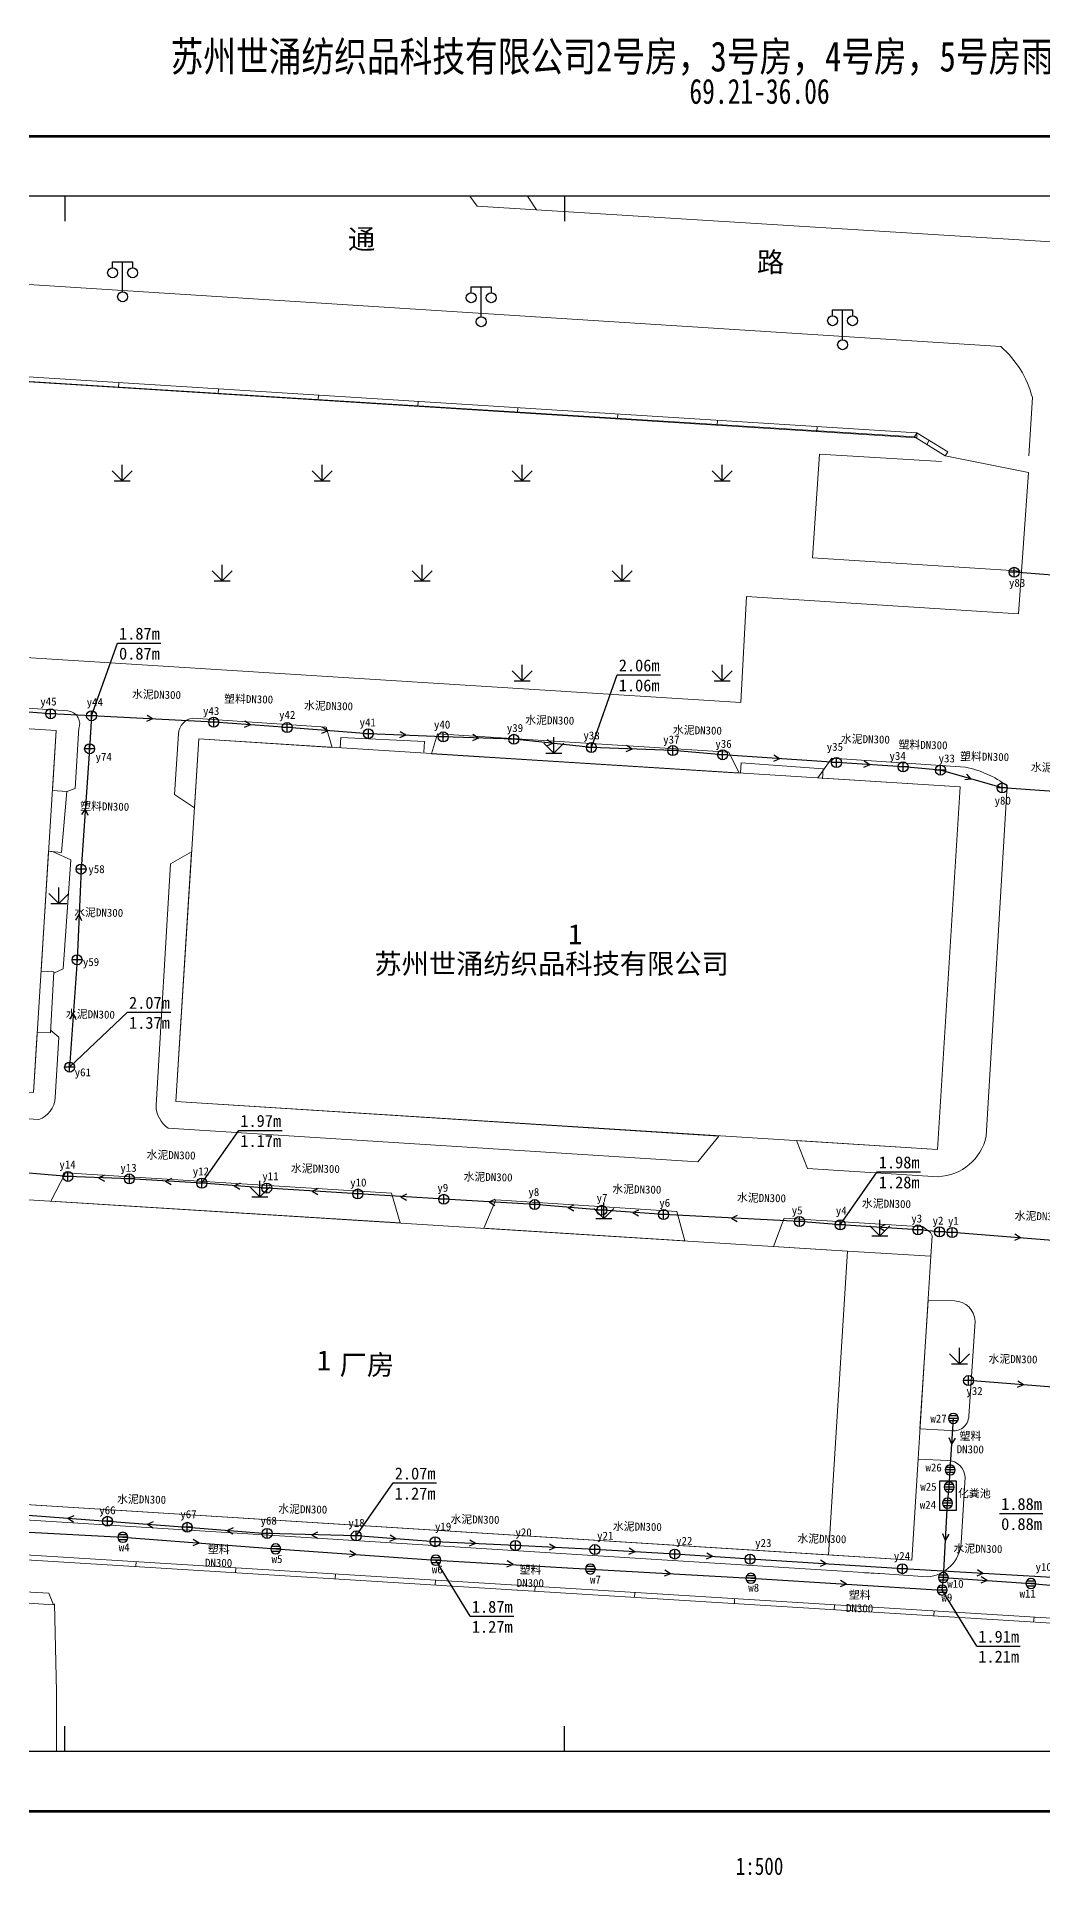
# Model space of a CAD drawing. Extents: x 36054 to 36381, y 69196 to 69387.
# Drawn here: x 36147.2 to 36247.8, y 69199.4 to 69383.3 of the extents above; entities that cross this region are included whole.
import ezdxf
from ezdxf.enums import TextEntityAlignment as Align

# ---------------------------------------------------------------- set-up
doc = ezdxf.new("R2010")
doc.units = 0
doc.header["$LTSCALE"] = 0.5
doc.layers.get('0').update_dxf_attribs({"linetype": 'CONTINUOUS'})
for name, color, linetype in [('DX', 251, 'CONTINUOUS'), ('TK', 7, 'CONTINUOUS'), ('WS', 1, 'CONTINUOUS'), ('WSZDH', 246, 'CONTINUOUS'), ('WSZJ', 6, 'CONTINUOUS'), ('YS', 5, 'CONTINUOUS'), ('YSZDH', 160, 'CONTINUOUS'), ('YSZJ', 180, 'CONTINUOUS')]:
    doc.layers.add(name, color=color, linetype=linetype)
doc.styles.add('宋体', font='')
doc.styles.add('等线体', font='simhei.ttf')
doc.styles.get('宋体').set_extended_font_data('SimSun')

# ---------------------------------------------------------------- blocks, each defined once
blk = doc.blocks.new('953011')
for p, q in [((-1, 1), (0, 0)), ((-0.8, 0), (0.8, 0)), ((0, 0), (0, 1.6)), ((0, 0), (1, 1))]:
    blk.add_line(p, q)
blk = doc.blocks.new('352101')
for p, q in [((-1, 2.9), (-1, 3.5)), ((-1, 3.5), (1, 3.5)), ((0, 0.5), (0, 3.5)), ((1, 3.5), (1, 2.9))]:
    blk.add_line(p, q)
for centre in [(-1, 2.4), (1, 2.4), (0, 0)]:
    blk.add_circle(centre, 0.5)
blk = doc.blocks.new('A$C697D6A6E')
at = {"linetype": 'Continuous'}
for p, q in [((2, 1), (0, 1)), ((1, 0), (1, 2))]:
    blk.add_line(p, q, dxfattribs=at)
blk.add_circle((1, 1), 1)
blk = doc.blocks.new('YSJ')
at = {"linetype": 'Continuous'}
blk.add_blockref('A$C697D6A6E', (-1, -1), dxfattribs=at)
blk = doc.blocks.new('PSYJ')
at = {"linetype": 'Continuous'}
for p, q in [((0.87, 0.5), (-0.87, 0.5)), ((1, 0), (-1, 0)), ((0.87, -0.5), (-0.87, -0.5))]:
    blk.add_line(p, q, dxfattribs=at)
at = {"linetype": 'Continuous', "flags": 128}
blk.add_lwpolyline([(-1, 0, 1), (1, 0, 1), (-1, 0, 1.572674)], format="xyb", dxfattribs=at)
blk = doc.blocks.new('新块1')
at = {"layer": 'YS', "linetype": 'Continuous'}
for q in [(31357.87, 73630.72), (31358.74, 73630.74)]:
    blk.add_line((31358.33, 73629.91, 2.48), q, dxfattribs=at)
blk = doc.blocks.new('新块')
at = {"layer": 'WS', "linetype": 'Continuous'}
for q in [(28733.01, 66304.67, 2.88), (28733, 66303.77, 2.88)]:
    blk.add_line((28732.11, 66304.24, 2.88), q, dxfattribs=at)

msp = doc.modelspace()

# ---------------------------------------------------------------- linework, layer by layer
at = {"layer": 'DX', "color": 8, "linetype": 'Continuous', "lineweight": 18}
for p, q in [((36155.41, 69348.72), (36155.38, 69348.22)), ((36165.39, 69348.09), (36165.36, 69347.59)), ((36175.37, 69347.46), (36175.34, 69346.96)), ((36185.35, 69346.83), (36185.32, 69346.33)), ((36195.33, 69346.2), (36195.3, 69345.7)), ((36205.31, 69345.57), (36205.28, 69345.07)), ((36215.29, 69344.94), (36215.26, 69344.45)), ((36225.27, 69344.32), (36225.24, 69343.82)), ((36235.25, 69343.69), (36234.99, 69343.26)), ((36235.25, 69343.69), (36235.22, 69343.19)), ((36236.48, 69342.93), (36236.22, 69342.5)), ((36238.34, 69341.79), (36238.07, 69341.37)), ((36157.1, 69230.3), (36157.13, 69230.8)), ((36167.08, 69229.68), (36167.11, 69230.18)), ((36177.06, 69229.07), (36177.09, 69229.57)), ((36187.04, 69228.45), (36187.07, 69228.95)), ((36197.02, 69227.84), (36197.05, 69228.34)), ((36207, 69227.22), (36207.03, 69227.72)), ((36216.98, 69226.61), (36217.01, 69227.11)), ((36226.96, 69225.99), (36226.99, 69226.49)), ((36236.94, 69225.38), (36236.97, 69225.88)), ((36246.92, 69224.76), (36246.96, 69225.26))]:
    msp.add_line(p, q, dxfattribs=at)
at = {"layer": 'DX', "color": 8, "linetype": 'Continuous', "lineweight": 18, "flags": 128}
for points in [[(36190.52, 69367.33), (36191.27, 69366.35), (36351.21, 69356.4)], [(36196.29, 69367.33), (36197.18, 69365.98)], [(36235.25, 69343.69), (36063.75, 69354.49)], [(36235.22, 69343.19), (36063.75, 69353.99)], [(36110, 69323.47), (36217.62, 69316.72), (36218.21, 69327.32), (36245.4, 69325.56), (36246.41, 69339.7), (36238.07, 69341.37), (36234.99, 69343.26), (36063.75, 69353.99)], [(36246.79, 69347.2), (36246.44, 69341.38)], [(36238.07, 69341.37), (36234.99, 69343.26)], [(36238.34, 69341.79), (36235.25, 69343.69)], [(36237.7, 69340.82), (36225.51, 69341.55), (36224.79, 69331.17), (36245.73, 69329.85)], [(36246.41, 69339.7), (36245.4, 69325.56)], [(36245.4, 69325.56), (36218.21, 69327.32), (36217.62, 69316.72)], [(36217.62, 69316.72), (36110, 69323.47)], [(36186.68, 69311.59), (36187.3, 69313.58), (36216.44, 69311.74), (36217.46, 69309.65)], [(36148.76, 69307.92), (36150.2, 69307.81), (36149.66, 69301.71), (36148.38, 69301.83)], [(36148.38, 69301.83), (36148.84, 69301.78), (36150.62, 69300.99), (36149.83, 69290.06), (36148.9, 69289.64)], [(36063.75, 69293.03), (36075.8, 69235.81), (36315.15, 69221.06)], [(36063.75, 69290.61), (36075.39, 69235.33), (36315.12, 69220.56)], [(36147.63, 69289.83), (36148.91, 69289.76), (36148.59, 69283.66), (36147.25, 69283.71)], [(36237.38, 69269.29), (36224.3, 69270.1), (36223.21, 69272.9)], [(36148.62, 69266.85), (36150.06, 69269.67), (36182.67, 69267.64)], [(36232.03, 69229.57), (36122.05, 69236.47), (36121.29, 69236.76), (36120.88, 69236.99), (36120.59, 69237.24), (36120.44, 69237.4), (36120.34, 69237.56), (36120.27, 69237.67), (36120.22, 69237.82), (36120.18, 69237.99), (36120.14, 69238.3), (36120.13, 69238.65), (36120.16, 69239.16), (36122.06, 69268.52)], [(36183.55, 69264.66), (36182.67, 69267.64)], [(36191.93, 69264.14), (36193.11, 69266.98)], [(36193.11, 69266.96), (36211.24, 69265.82)], [(36211.24, 69265.82), (36212.04, 69262.88)], [(36221.96, 69265.15), (36220.9, 69262.32)], [(36221.96, 69265.15), (36230, 69264.64), (36235.84, 69264.28)], [(36235.79, 69264.32), (36236.61, 69263.71), (36236.78, 69263.36), (36236.64, 69261.33)], [(36148.42, 69227.66), (36128.74, 69228.73), (36090.65, 69231.34), (36084.14, 69231.49), (36082.63, 69231.42), (36080.89, 69230.5), (36079.9, 69228.44), (36079.52, 69226.31), (36082.55, 69211.83)], [(36084.19, 69211.83), (36084.15, 69212.01), (36081.21, 69227.35), (36081.44, 69229.1), (36082.58, 69229.94), (36084.77, 69230.47), (36090.9, 69230.17), (36103.1, 69229.17), (36134.97, 69227.41), (36148.88, 69226.48), (36148.42, 69227.66), (36128.74, 69228.73), (36090.65, 69231.34), (36084.14, 69231.49), (36082.63, 69231.42), (36080.89, 69230.5), (36079.9, 69228.44), (36079.52, 69226.31), (36082.55, 69211.83)], [(36084.19, 69211.83), (36084.15, 69212.01), (36081.21, 69227.35), (36081.44, 69229.1), (36082.58, 69229.94), (36084.77, 69230.47), (36090.9, 69230.17), (36103.1, 69229.17), (36134.97, 69227.41), (36148.88, 69226.48)], [(36232.03, 69229.57), (36230, 69229.69)], [(36149.16, 69211.83), (36149.19, 69217.82), (36148.96, 69226.59)]]:
    msp.add_lwpolyline(points, dxfattribs=at)
for points in [[(36246.79, 69347.2, 0.154419), (36243.63, 69352.3), (36063.75, 69363.77)], [(36148.6, 69283.92), (36149.42, 69283.24), (36149.05, 69277.2, -0.30218), (36147.39, 69275), (36124.25, 69276.46, -0.264804), (36122.69, 69279.37), (36125.06, 69315.38, -0.211544), (36127.09, 69317.42), (36150.31, 69315.86, -0.495833), (36151.42, 69314.17), (36151.05, 69308.1), (36150.2, 69307.81)], [(36162.97, 69306.17), (36160.97, 69307.51), (36161.38, 69313.59, -0.347258), (36162.8, 69315.15), (36176.16, 69314.25), (36176.75, 69312.22)], [(36225.32, 69309.16), (36226.73, 69311.13), (36240.1, 69310.25, -0.105496), (36244.26, 69308.4), (36242.18, 69273.33, -0.33866), (36237.38, 69269.29, 1.48629)], [(36215.42, 69273.35), (36213.33, 69270.77), (36160.35, 69274.13, -0.239958), (36159.13, 69276.43), (36160.57, 69300.57), (36162.69, 69301.76)], [(36236.36, 69256.91), (36239, 69256.87, -0.398937), (36241.06, 69254.85), (36240.44, 69245.33, -0.457269), (36238.56, 69243.9), (36235.55, 69244.09)], [(36235.36, 69241.03), (36238.35, 69240.91, -0.380072), (36240.06, 69239.25), (36239.66, 69232.69, -0.377543), (36236.28, 69229.28), (36232.03, 69229.57)]]:
    msp.add_lwpolyline(points, format="xyb", dxfattribs=at)
for points in [[(36149.42, 69283.24), (36148.6, 69283.92), (36148.59, 69283.66), (36147.25, 69283.71), (36146.88, 69277.71), (36124.59, 69279.1), (36126.84, 69315.31), (36149.13, 69313.92), (36148.76, 69307.92), (36150.2, 69307.81), (36151.05, 69308.1), (36151.42, 69314.17, 0.495833), (36150.31, 69315.86), (36127.09, 69317.42, 0.211544), (36125.06, 69315.38), (36122.69, 69279.37, 0.264804), (36124.25, 69276.46), (36147.39, 69275, 0.30218), (36149.05, 69277.2)], [(36162.97, 69306.17), (36160.97, 69307.51), (36161.38, 69313.59, -0.347258), (36162.8, 69315.15), (36176.16, 69314.25), (36176.75, 69312.22), (36163.4, 69313.06)], [(36225.32, 69309.16), (36226.73, 69311.13), (36240.1, 69310.25, -0.105496), (36244.26, 69308.4), (36242.18, 69273.33, -0.33866), (36237.38, 69269.29), (36224.3, 69270.1), (36223.21, 69272.9), (36237.29, 69272.02), (36239.58, 69308.26)], [(36162.69, 69301.76), (36160.57, 69300.57), (36159.13, 69276.43, 0.239958), (36160.35, 69274.13), (36213.33, 69270.77), (36215.42, 69273.35), (36161.11, 69276.82)], [(36122.06, 69268.52), (36120.16, 69239.16), (36120.13, 69238.65), (36120.14, 69238.3), (36120.18, 69237.99), (36120.22, 69237.82), (36120.27, 69237.67), (36120.34, 69237.56), (36120.44, 69237.4), (36120.59, 69237.24), (36120.88, 69236.99), (36121.29, 69236.76), (36122.05, 69236.47), (36232.03, 69229.57), (36236.28, 69229.28, 0.377543), (36239.66, 69232.69), (36240.06, 69239.25, 0.380072), (36238.35, 69240.91), (36235.36, 69241.03), (36234.73, 69230.95), (36122.14, 69238.01), (36124.01, 69268.39)], [(36241.06, 69254.85, 0.398937), (36239, 69256.87), (36236.36, 69256.91), (36235.55, 69244.09), (36238.56, 69243.9, 0.457269), (36240.44, 69245.33)]]:
    msp.add_lwpolyline(points, format="xyb", close=True, dxfattribs=at)
for points in [[(36146.88, 69277.71), (36124.59, 69279.1), (36126.84, 69315.31), (36149.13, 69313.92)], [(36186.68, 69311.59), (36187.3, 69313.58), (36216.44, 69311.74), (36217.46, 69309.65)], [(36237.29, 69272.02), (36161.11, 69276.82), (36163.4, 69313.06), (36239.58, 69308.26)], [(36150.62, 69300.99), (36148.84, 69301.78), (36148.38, 69301.83), (36147.63, 69289.83), (36148.91, 69289.76), (36148.9, 69289.64), (36149.83, 69290.06)], [(36182.67, 69267.64), (36150.06, 69269.67), (36148.62, 69266.85), (36183.55, 69264.66)], [(36228.31, 69261.85), (36124.01, 69268.39), (36122.14, 69238.01), (36226.4, 69231.47)], [(36211.24, 69265.82), (36193.11, 69266.96), (36191.93, 69264.13), (36212.04, 69262.87)], [(36236.61, 69263.71), (36235.84, 69264.28), (36230, 69264.64), (36221.96, 69265.15), (36220.9, 69262.32), (36228.31, 69261.85), (36236.64, 69261.33), (36236.78, 69263.36)], [(36228.31, 69261.85), (36226.4, 69231.47), (36234.73, 69230.95), (36236.64, 69261.33)]]:
    msp.add_lwpolyline(points, close=True, dxfattribs=at)
for points, elevation in [([(36177.56, 69312.17), (36177.61, 69313.22), (36185.97, 69312.8), (36185.92, 69311.75)], 7.04), ([(36217.59, 69309.69), (36217.67, 69310.67), (36225.87, 69310.06), (36225.8, 69309.07)], 7.07)]:
    msp.add_lwpolyline(points, dxfattribs=dict(at, elevation=elevation))
at = {"layer": 'TK', "linetype": 'Continuous'}
for p, q in [((36150, 69367.33), (36150, 69364.83)), ((36200, 69367.33), (36200, 69364.83)), ((36150, 69211.83), (36150, 69214.33)), ((36200, 69211.83), (36200, 69214.33))]:
    msp.add_line(p, q, dxfattribs=at)
at = {"layer": 'TK', "linetype": 'Continuous', "flags": 128}
msp.add_lwpolyline([(36057.75, 69205.83, 0.25, 0.25, 0), (36381.25, 69205.83, 0.25, 0.25, 0), (36381.25, 69373.33, 0.25, 0.25, 0), (36057.75, 69373.33, 0.25, 0.25, 0)], format="xyseb", close=True, dxfattribs=at)
msp.add_lwpolyline([(36063.75, 69211.83), (36375.25, 69211.83), (36375.25, 69367.33), (36063.75, 69367.33)], close=True, dxfattribs=at)
at = {"layer": 'WS', "linetype": 'Continuous'}
for p, q in [((36238.57, 69239.96), (36238.89, 69245.12)), ((36238.47, 69238.25), (36238.57, 69239.96)), ((36238.31, 69236.64), (36238.47, 69238.25)), ((36237.89, 69229.2), (36238.31, 69236.64)), ((36137.49, 69234.2), (36155.81, 69233.23)), ((36155.81, 69233.23), (36171.1, 69232.07)), ((36171.1, 69232.07), (36187.12, 69230.94)), ((36187.12, 69230.94), (36202.58, 69230.06)), ((36202.58, 69230.06), (36218.64, 69229.13)), ((36218.64, 69229.13), (36237.77, 69227.96)), ((36237.77, 69227.96), (36237.89, 69229.2)), ((36237.89, 69229.2), (36246.65, 69228.61)), ((36246.65, 69228.61), (36258.08, 69227.67))]:
    msp.add_line(p, q, dxfattribs=at)
at = {"layer": 'WSZJ', "linetype": 'Continuous'}
for p, q in [((36190.57, 69225.33, 2.14), (36187.12, 69230.94)), ((36241.23, 69222.34, 2.14), (36237.77, 69227.96)), ((36190.57, 69225.33, 2.14), (36194.91, 69225.33, 2.14)), ((36241.23, 69222.34, 2.14), (36245.56, 69222.34, 2.14))]:
    msp.add_line(p, q, dxfattribs=at)
msp.add_lwpolyline([(36237.52, 69238.89), (36239.16, 69238.89), (36239.16, 69235.9), (36237.52, 69235.9)], close=True, dxfattribs=at)
at = {"layer": 'YS', "linetype": 'Continuous'}
for p, q in [((36256.34, 69328.88), (36244.98, 69329.73)), ((36148.59, 69315.58), (36140.78, 69316.17)), ((36152.68, 69315.38), (36148.59, 69315.58)), ((36152.68, 69315.38), (36152.49, 69312.08)), ((36164.9, 69314.74), (36152.68, 69315.38)), ((36172.25, 69314.2), (36164.9, 69314.74)), ((36180.37, 69313.59), (36172.25, 69314.2)), ((36187.86, 69313.27), (36180.37, 69313.59)), ((36152.49, 69312.08), (36151.63, 69300.05)), ((36194.93, 69313.03), (36187.86, 69313.27)), ((36202.68, 69312.2), (36194.93, 69313.03)), ((36210.83, 69311.9), (36202.68, 69312.2)), ((36215.81, 69311.48), (36210.83, 69311.9)), ((36227.2, 69310.7), (36215.81, 69311.48)), ((36233.86, 69310.27), (36227.2, 69310.7)), ((36237.6, 69309.95), (36233.86, 69310.27)), ((36243.78, 69308.16), (36237.6, 69309.95)), ((36255.06, 69307.4), (36243.78, 69308.16)), ((36151.63, 69300.05), (36151.23, 69290.98)), ((36151.23, 69290.98), (36150.49, 69280.25)), ((36150.32, 69269.32), (36137.98, 69270.33)), ((36156.46, 69269.07), (36150.32, 69269.32)), ((36163.71, 69268.64), (36156.46, 69269.07)), ((36170.21, 69268.15), (36163.71, 69268.64)), ((36179.31, 69267.56), (36170.21, 69268.15)), ((36187.91, 69267.03), (36179.31, 69267.56)), ((36197.01, 69266.5), (36187.91, 69267.03)), ((36203.72, 69265.93), (36197.01, 69266.5)), ((36209.9, 69265.51), (36203.72, 69265.93)), ((36223.49, 69264.81), (36209.9, 69265.51)), ((36227.57, 69264.48), (36223.49, 69264.81)), ((36235.35, 69263.97), (36227.57, 69264.48)), ((36237.51, 69263.78), (36235.35, 69263.97)), ((36238.77, 69263.71), (36237.51, 69263.78)), ((36252.45, 69262.63), (36238.77, 69263.71)), ((36251.37, 69248.05), (36240.41, 69248.9)), ((36146.35, 69235.43), (36154.28, 69234.83)), ((36154.28, 69234.83), (36162.26, 69234.23)), ((36162.26, 69234.23), (36170.25, 69233.62)), ((36179.16, 69233.37), (36170.25, 69233.62)), ((36187.06, 69232.79), (36179.16, 69233.37)), ((36195.09, 69232.41), (36187.06, 69232.79)), ((36203.03, 69232), (36195.09, 69232.41)), ((36211.02, 69231.56), (36203.03, 69232)), ((36218.55, 69231.04), (36211.02, 69231.56)), ((36233.79, 69230.09), (36218.55, 69231.04)), ((36249.92, 69229.13), (36233.79, 69230.09))]:
    msp.add_line(p, q, dxfattribs=at)
at = {"layer": 'YSZJ', "linetype": 'Continuous'}
for p, q in [((36152.68, 69315.38), (36155.27, 69322.65, -4.67)), ((36155.27, 69322.65, -4.67), (36159.61, 69322.65, -4.67)), ((36202.68, 69312.2), (36205.27, 69319.47, -4.67)), ((36205.27, 69319.47, -4.67), (36209.6, 69319.47, -4.67)), ((36150.49, 69280.25), (36156.28, 69285.73, -4.67)), ((36156.28, 69285.73, -4.67), (36160.62, 69285.73, -4.67)), ((36163.71, 69268.64), (36167.41, 69273.92, -4.67)), ((36167.41, 69273.92, -4.67), (36171.75, 69273.92, -4.67)), ((36227.57, 69264.48), (36231.27, 69269.77, -4.67)), ((36231.27, 69269.77, -4.67), (36235.61, 69269.77, -4.67)), ((36179.16, 69233.37), (36182.86, 69238.66, -4.67)), ((36182.86, 69238.66, -4.67), (36187.2, 69238.66, -4.67)), ((36243.52, 69235.6, -4.67), (36247.85, 69235.6, -4.67))]:
    msp.add_line(p, q, dxfattribs=at)

# ---------------------------------------------------------------- block references
at = {"layer": 'DX', "color": 8, "linetype": 'Continuous', "lineweight": 18}
for name, p in [('352101', (36155.79, 69357.28)), ('352101', (36191.66, 69354.79)), ('352101', (36227.81, 69352.49)), ('953011', (36155.75, 69338.87)), ('953011', (36175.75, 69338.87)), ('953011', (36195.75, 69338.87)), ('953011', (36215.75, 69338.87)), ('953011', (36165.75, 69328.87)), ('953011', (36185.75, 69328.87)), ('953011', (36205.75, 69328.87)), ('953011', (36195.75, 69318.87)), ('953011', (36215.75, 69318.87)), ('953011', (36198.91, 69311.63)), ('953011', (36149.41, 69296.62)), ('953011', (36169.51, 69267.29)), ('953011', (36203.91, 69265.12)), ('953011', (36231.52, 69263.37)), ('953011', (36239.5, 69250.57))]:
    msp.add_blockref(name, p, dxfattribs=at)
at = {"layer": 'WS', "xscale": 0.5, "yscale": 0.5, "zscale": 0.5}
for p in [(36238.89, 69245.12), (36238.57, 69239.96), (36238.47, 69238.25), (36238.31, 69236.64), (36155.81, 69233.23), (36171.1, 69232.07), (36187.12, 69230.94), (36202.58, 69230.06), (36218.64, 69229.13), (36237.89, 69229.2), (36246.65, 69228.61), (36237.77, 69227.96)]:
    msp.add_blockref('PSYJ', p, dxfattribs=at)
at = {"layer": 'WS', "linetype": 'Continuous', "zscale": 0.6977162419094611}
for p, xscale, yscale, rotation in [((81333.51, 46693.3, -2.01), 0.6977162418270829, 0.6977162418754101, 86.86195180114484), ((59074.97, 114144.45, -2.01), 0.6977162418292889, 0.6977162418728535, 176.400737884917), ((81332.87, 46683.68, -2.01), 0.6977162418270829, 0.6977162418754097, 86.86195180114484), ((59090.62, 114143.3, -2.01), 0.6977162418292889, 0.6977162418728535, 176.400737884917), ((59106.36, 114142.3, -2.01), 0.6977162418292889, 0.6977162418728535, 176.400737884917), ((59122.12, 114141.39, -2.01), 0.6977162418292889, 0.697716241872854, 176.400737884917), ((59139.72, 114140.34, -2.01), 0.6977162418292889, 0.6977162418728535, 176.400737884917), ((59153.78, 114140.71, -2.01), 0.6977162418292889, 0.6977162418728535, 176.400737884917)]:
    msp.add_blockref('新块', p, dxfattribs=dict(at, xscale=xscale, yscale=yscale, rotation=rotation))
at = {"layer": 'YS', "color": 5, "xscale": 0.5, "yscale": 0.5, "zscale": 0.5}
for p in [(36244.98, 69329.73), (36148.59, 69315.58), (36152.68, 69315.38), (36164.9, 69314.74), (36172.25, 69314.2), (36180.37, 69313.59), (36187.86, 69313.27), (36194.93, 69313.03), (36152.49, 69312.08), (36202.68, 69312.2), (36210.83, 69311.9), (36215.81, 69311.48), (36227.2, 69310.7), (36233.86, 69310.27), (36237.6, 69309.95), (36243.78, 69308.16), (36151.63, 69300.05), (36151.23, 69290.98), (36150.49, 69280.25), (36150.32, 69269.32), (36156.46, 69269.07), (36163.71, 69268.64), (36170.21, 69268.15), (36179.31, 69267.56), (36187.91, 69267.03), (36197.01, 69266.5), (36203.72, 69265.93), (36209.9, 69265.51), (36223.49, 69264.81), (36227.57, 69264.48), (36235.35, 69263.97), (36237.51, 69263.78), (36238.77, 69263.71), (36240.41, 69248.9), (36154.28, 69234.83), (36162.26, 69234.23), (36170.25, 69233.62), (36179.16, 69233.37), (36187.06, 69232.79), (36195.09, 69232.41), (36203.03, 69232), (36211.02, 69231.56), (36218.55, 69231.04), (36233.79, 69230.09)]:
    msp.add_blockref('YSJ', p, dxfattribs=at)
at = {"layer": 'YS', "linetype": 'Continuous', "zscale": 0.7200000000000006}
for p, xscale, yscale, rotation in [((86400.5, 41102.09, -1.79), 0.7199999999244507, 0.7199999999402706, 83.75256550190986), ((86410.28, 41101.5, -1.79), 0.7199999999244507, 0.7199999999402706, 83.75256550190986), ((86418.02, 41100.92, -1.79), 0.7199999999244507, 0.7199999999402706, 83.75256550190986), ((86425.82, 41100.46, -1.79), 0.7199999999244507, 0.7199999999402706, 83.75256550190986), ((86433.1, 41100.18, -1.79), 0.7199999999244507, 0.7199999999402706, 83.75256550190986), ((86440.51, 41099.65, -1.79), 0.7199999999244507, 0.7199999999402706, 83.75256550190986), ((86448.46, 41099.08, -1.79), 0.7199999999244507, 0.7199999999402706, 83.75256550190986), ((86463.21, 41098.12, -1.79), 0.7199999999244507, 0.7199999999402706, 83.75256550190986), ((86472.24, 41097.52, -1.79), 0.7199999999244507, 0.7199999999402706, 83.75256550190986), ((77088.02, 28667.99, -1.79), 0.7199999999251199, 0.7199999999394437, 68.21375935121343), ((64930.69, 119225.9, -1.79), 0.7199999999270121, 0.7199999999414715, 173.1054108141705), ((64930.06, 119215.36, -1.79), 0.7199999999270121, 0.7199999999414715, 173.1054108141705), ((64929.49, 119205.46, -1.79), 0.7199999999270121, 0.7199999999414715, 173.1054108141705), ((-14591.96, 96565.9, -1.79), 0.7199999999291637, 0.7199999999427309, 264.7922327248967), ((-14585.26, 96565.56, -1.79), 0.7199999999291637, 0.7199999999427309, 264.7922327248967), ((-14578.39, 96565.1, -1.79), 0.7199999999291637, 0.7199999999427309, 264.7922327248967), ((-14570.59, 96564.56, -1.79), 0.7199999999291637, 0.7199999999427309, 264.7922327248967), ((-14561.73, 96564, -1.79), 0.7199999999291637, 0.7199999999427309, 264.7922327248967), ((-14552.89, 96563.47, -1.79), 0.7199999999291637, 0.7199999999427309, 264.7922327248967), ((-14544.99, 96562.92, -1.79), 0.7199999999291637, 0.7199999999427309, 264.7922327248967), ((-14538.54, 96562.42, -1.79), 0.7199999999291637, 0.7199999999427309, 264.7922327248967), ((-14528.65, 96561.86, -1.79), 0.7199999999291637, 0.7199999999427309, 264.7922327248967), ((-14513.89, 96560.93, -1.79), 0.7199999999291637, 0.7199999999427309, 264.7922327248967), ((86487.32, 41050.2, -1.79), 0.7199999999244507, 0.7199999999402635, 83.75256550190986), ((86487.6, 41035.5, -1.79), 0.7199999999244507, 0.7199999999402671, 83.75256550190986), ((-14595.03, 96531.84, -1.79), 0.7199999999291637, 0.7199999999427327, 264.7922327248967), ((-14587.08, 96531.24, -1.79), 0.7199999999291637, 0.7199999999427327, 264.7922327248967), ((-14579.09, 96530.63, -1.79), 0.7199999999291637, 0.7199999999427327, 264.7922327248967), ((-14570.65, 96530.2, -1.79), 0.7199999999291637, 0.7199999999427327, 264.7922327248967), ((86424.81, 41020.11, -1.79), 0.7199999999244507, 0.7199999999402662, 83.75256550190986), ((86432.78, 41019.63, -1.79), 0.7199999999244507, 0.7199999999402662, 83.75256550190986), ((86440.77, 41019.23, -1.79), 0.7199999999244507, 0.7199999999402662, 83.75256550190986), ((86448.73, 41018.81, -1.79), 0.7199999999244507, 0.7199999999402662, 83.75256550190986), ((86456.49, 41018.33, -1.79), 0.7199999999244507, 0.7199999999402662, 83.75256550190986), ((86467.88, 41017.6, -1.79), 0.7199999999244507, 0.7199999999402662, 83.75256550190986), ((86483.56, 41016.64, -1.79), 0.7199999999244507, 0.7199999999402661, 83.75256550190986)]:
    msp.add_blockref('新块1', p, dxfattribs=dict(at, xscale=xscale, yscale=yscale, rotation=rotation))

# ---------------------------------------------------------------- texts
at = {"layer": 'DX', "color": 8, "linetype": 'Continuous', "lineweight": 18, "style": '宋体'}
for s, p in [('通', (36178.33, 69362.05)), ('路', (36219.24, 69359.75)), ('厂房', (36177.49, 69249.48))]:
    msp.add_text(s, height=2, dxfattribs=at).set_placement(p)
for p, p2 in [((36200.35, 69292.54), (36201.77, 69292.54)), ((36175.21, 69249.93), (36176.64, 69249.93))]:
    msp.add_text('1', height=2, dxfattribs=at).set_placement(p, p2, align=Align.ALIGNED)
msp.add_text('苏州世涌纺织品科技有限公司', height=2, dxfattribs=at).set_placement((36198.7, 69290.62), align=Align.MIDDLE)
at = {"layer": 'TK', "linetype": 'Continuous', "width": 0.8}
for s, height, style, p in [('苏州世涌纺织品科技有限公司2号房，3号房，4号房，5号房雨污水管道平面示意图', 3, '等线体', (36219.5, 69381.33)), ('1:500', 1.75, '宋体', (36219.5, 69200.33))]:
    msp.add_text(s, height=height, dxfattribs=dict(at, style=style)).set_placement(p, align=Align.MIDDLE)
at = {"layer": 'TK', "linetype": 'Continuous', "style": '等线体', "width": 0.75}
msp.add_text('69.21-36.06', height=2.5, dxfattribs=at).set_placement((36219.5, 69375.83), align=Align.BOTTOM_CENTER)
at = {"layer": 'WSZDH', "linetype": 'Continuous', "style": '宋体'}
for s, p in [('w27', (36236.59, 69244.7, 3.3)), ('w26', (36236.1, 69239.81, 3.3)), ('w25', (36235.58, 69237.89, 3.3)), ('w24', (36235.53, 69236.08, 3.3)), ('w4', (36155.4, 69231.82, 3.3)), ('w5', (36170.69, 69230.66, 3.3)), ('w6', (36186.72, 69229.62, 3.3)), ('w7', (36202.54, 69228.61, 3.3)), ('w10', (36238.28, 69228.18, 3.3)), ('w8', (36218.37, 69227.79, 3.3)), ('w9', (36237.7, 69226.81, 3.3)), ('w11', (36245.51, 69227.21, 3.3))]:
    msp.add_text(s, height=0.8, dxfattribs=at).set_placement(p)
at = {"layer": 'WSZJ', "linetype": 'Continuous', "char_height": 0.8, "width": 5.0044, "attachment_point": 2, "rotation": 359.3945, "style": '宋体'}
for s, insert in [('塑料\\PDN300', (36240.6, 69243.76, 2.93)), ('化粪池', (36240.99, 69238.02, 2.93)), ('塑料\\PDN300', (36165.41, 69232.41, 2.93)), ('塑料\\PDN300', (36196.59, 69230.39, 2.93)), ('塑料\\PDN300', (36229.53, 69227.87, 2.93))]:
    msp.add_mtext(s, dxfattribs=dict(at, insert=insert))
at = {"layer": 'WSZJ', "linetype": 'Continuous', "char_height": 1.2, "width": 2.8261, "attachment_point": 2, "style": '宋体'}
for s, insert in [('1.87m\\P1.27m', (36192.76, 69226.88, 2.14)), ('1.91m\\P1.21m', (36243.42, 69223.9, 2.14))]:
    msp.add_mtext(s, dxfattribs=dict(at, insert=insert))
at = {"layer": 'YSZDH', "linetype": 'Continuous', "style": '宋体'}
for s, p in [('y83', (36244.45, 69328.28, 2.4)), ('y45', (36147.55, 69316.41, 2.4)), ('y44', (36152.19, 69316.35, 2.4)), ('y43', (36163.83, 69315.46, 2.4)), ('y42', (36171.44, 69315.07, 2.4)), ('y41', (36179.49, 69314.32, 2.4)), ('y40', (36186.93, 69314.1, 2.4)), ('y39', (36194.22, 69313.76, 2.4)), ('y38', (36201.88, 69313.02, 2.4)), ('y37', (36209.86, 69312.6, 2.4)), ('y74', (36153.08, 69310.88, 2.4)), ('y36', (36215.08, 69312.18, 2.4)), ('y35', (36226.22, 69311.88, 2.4)), ('y34', (36232.5, 69310.97, 2.4)), ('y33', (36237.41, 69310.72, 2.4)), ('y80', (36243.01, 69306.5, 2.4)), ('y58', (36152.36, 69299.65, 2.4)), ('y59', (36151.81, 69290.36, 2.4)), ('y61', (36150.99, 69279.33, 2.4)), ('y14', (36149.46, 69270.1, 2.4)), ('y13', (36155.56, 69269.78, 2.4)), ('y12', (36162.8, 69269.42, 2.4)), ('y11', (36169.76, 69268.94, 2.4)), ('y10', (36178.55, 69268.31, 2.4)), ('y9', (36187.27, 69267.78, 2.4)), ('y8', (36196.38, 69267.36, 2.4)), ('y7', (36203.2, 69266.78, 2.4)), ('y6', (36209.47, 69266.28, 2.4)), ('y5', (36222.72, 69265.52, 2.4)), ('y4', (36227.13, 69265.5, 2.4)), ('y3', (36234.68, 69264.71, 2.4)), ('y2', (36236.81, 69264.5, 2.4)), ('y1', (36238.35, 69264.48, 2.4)), ('y32', (36240.19, 69247.46, 2.4)), ('y66', (36153.45, 69235.54, 2.4)), ('y67', (36161.56, 69235.14, 2.4)), ('y68', (36169.58, 69234.49, 2.4)), ('y18', (36178.37, 69234.27, 2.4)), ('y19', (36187.03, 69233.9, 2.4)), ('y20', (36195.08, 69233.33, 2.4)), ('y21', (36203.25, 69232.99, 2.4)), ('y22', (36211.15, 69232.48, 2.4)), ('y23', (36219.06, 69232.26, 2.4)), ('y24', (36232.93, 69230.96, 2.4)), ('y101', (36247.11, 69229.86, 2.4))]:
    msp.add_text(s, height=0.8, dxfattribs=at).set_placement(p)
at = {"layer": 'YSZJ', "linetype": 'Continuous', "char_height": 1.2, "width": 2.8261, "attachment_point": 2, "style": '宋体'}
for s, insert in [('1.87m\\P0.87m', (36157.47, 69324.2, -4.67)), ('2.06m\\P1.06m', (36207.46, 69321.02, -4.67)), ('2.07m\\P1.37m', (36158.47, 69287.28, -4.67)), ('1.97m\\P1.17m', (36169.6, 69275.47, -4.67)), ('1.98m\\P1.28m', (36233.47, 69271.32, -4.67)), ('2.07m\\P1.27m', (36185.05, 69240.21, -4.67)), ('1.88m\\P0.88m', (36245.71, 69237.16, -4.67))]:
    msp.add_mtext(s, dxfattribs=dict(at, insert=insert))
at = {"layer": 'YSZJ', "linetype": 'Continuous', "char_height": 0.8, "width": 5.0044, "attachment_point": 2, "rotation": 358.9653, "style": '宋体'}
for s, insert in [('水泥DN300', (36159.18, 69317.9, 0)), ('塑料DN300', (36168.4, 69317.45, 0)), ('水泥DN300', (36176.39, 69316.77, 0)), ('水泥DN300', (36198.52, 69315.33, 0)), ('水泥DN300', (36213.29, 69314.33, 0)), ('水泥DN300', (36230.09, 69313.44, 0)), ('塑料DN300', (36235.86, 69312.87)), ('塑料DN300', (36242.02, 69311.69)), ('水泥DN300', (36249.1, 69310.6, 0)), ('塑料DN300', (36154, 69306.72, 0)), ('水泥DN300', (36153.4, 69296.11, 0)), ('水泥DN300', (36152.57, 69285.93, 0)), ('水泥DN300', (36160.64, 69271.85, 0)), ('水泥DN300', (36175.07, 69270.5, 0)), ('水泥DN300', (36192.35, 69269.66, 0)), ('水泥DN300', (36207.23, 69268.43, 0)), ('水泥DN300', (36219.7, 69267.57, 0)), ('水泥DN300', (36232.2, 69266.99, 0)), ('水泥DN300', (36247.48, 69265.75, 0)), ('水泥DN300', (36244.86, 69251.45, 0)), ('水泥DN300', (36157.69, 69237.42, 0)), ('水泥DN300', (36173.81, 69236.44, 0)), ('水泥DN300', (36191.04, 69235.41, 0)), ('水泥DN300', (36207.28, 69234.7, 0)), ('水泥DN300', (36225.74, 69233.48, 0)), ('水泥DN300', (36241.35, 69232.49, 0))]:
    msp.add_mtext(s, dxfattribs=dict(at, insert=insert))

doc.saveas('drawing.dxf')
